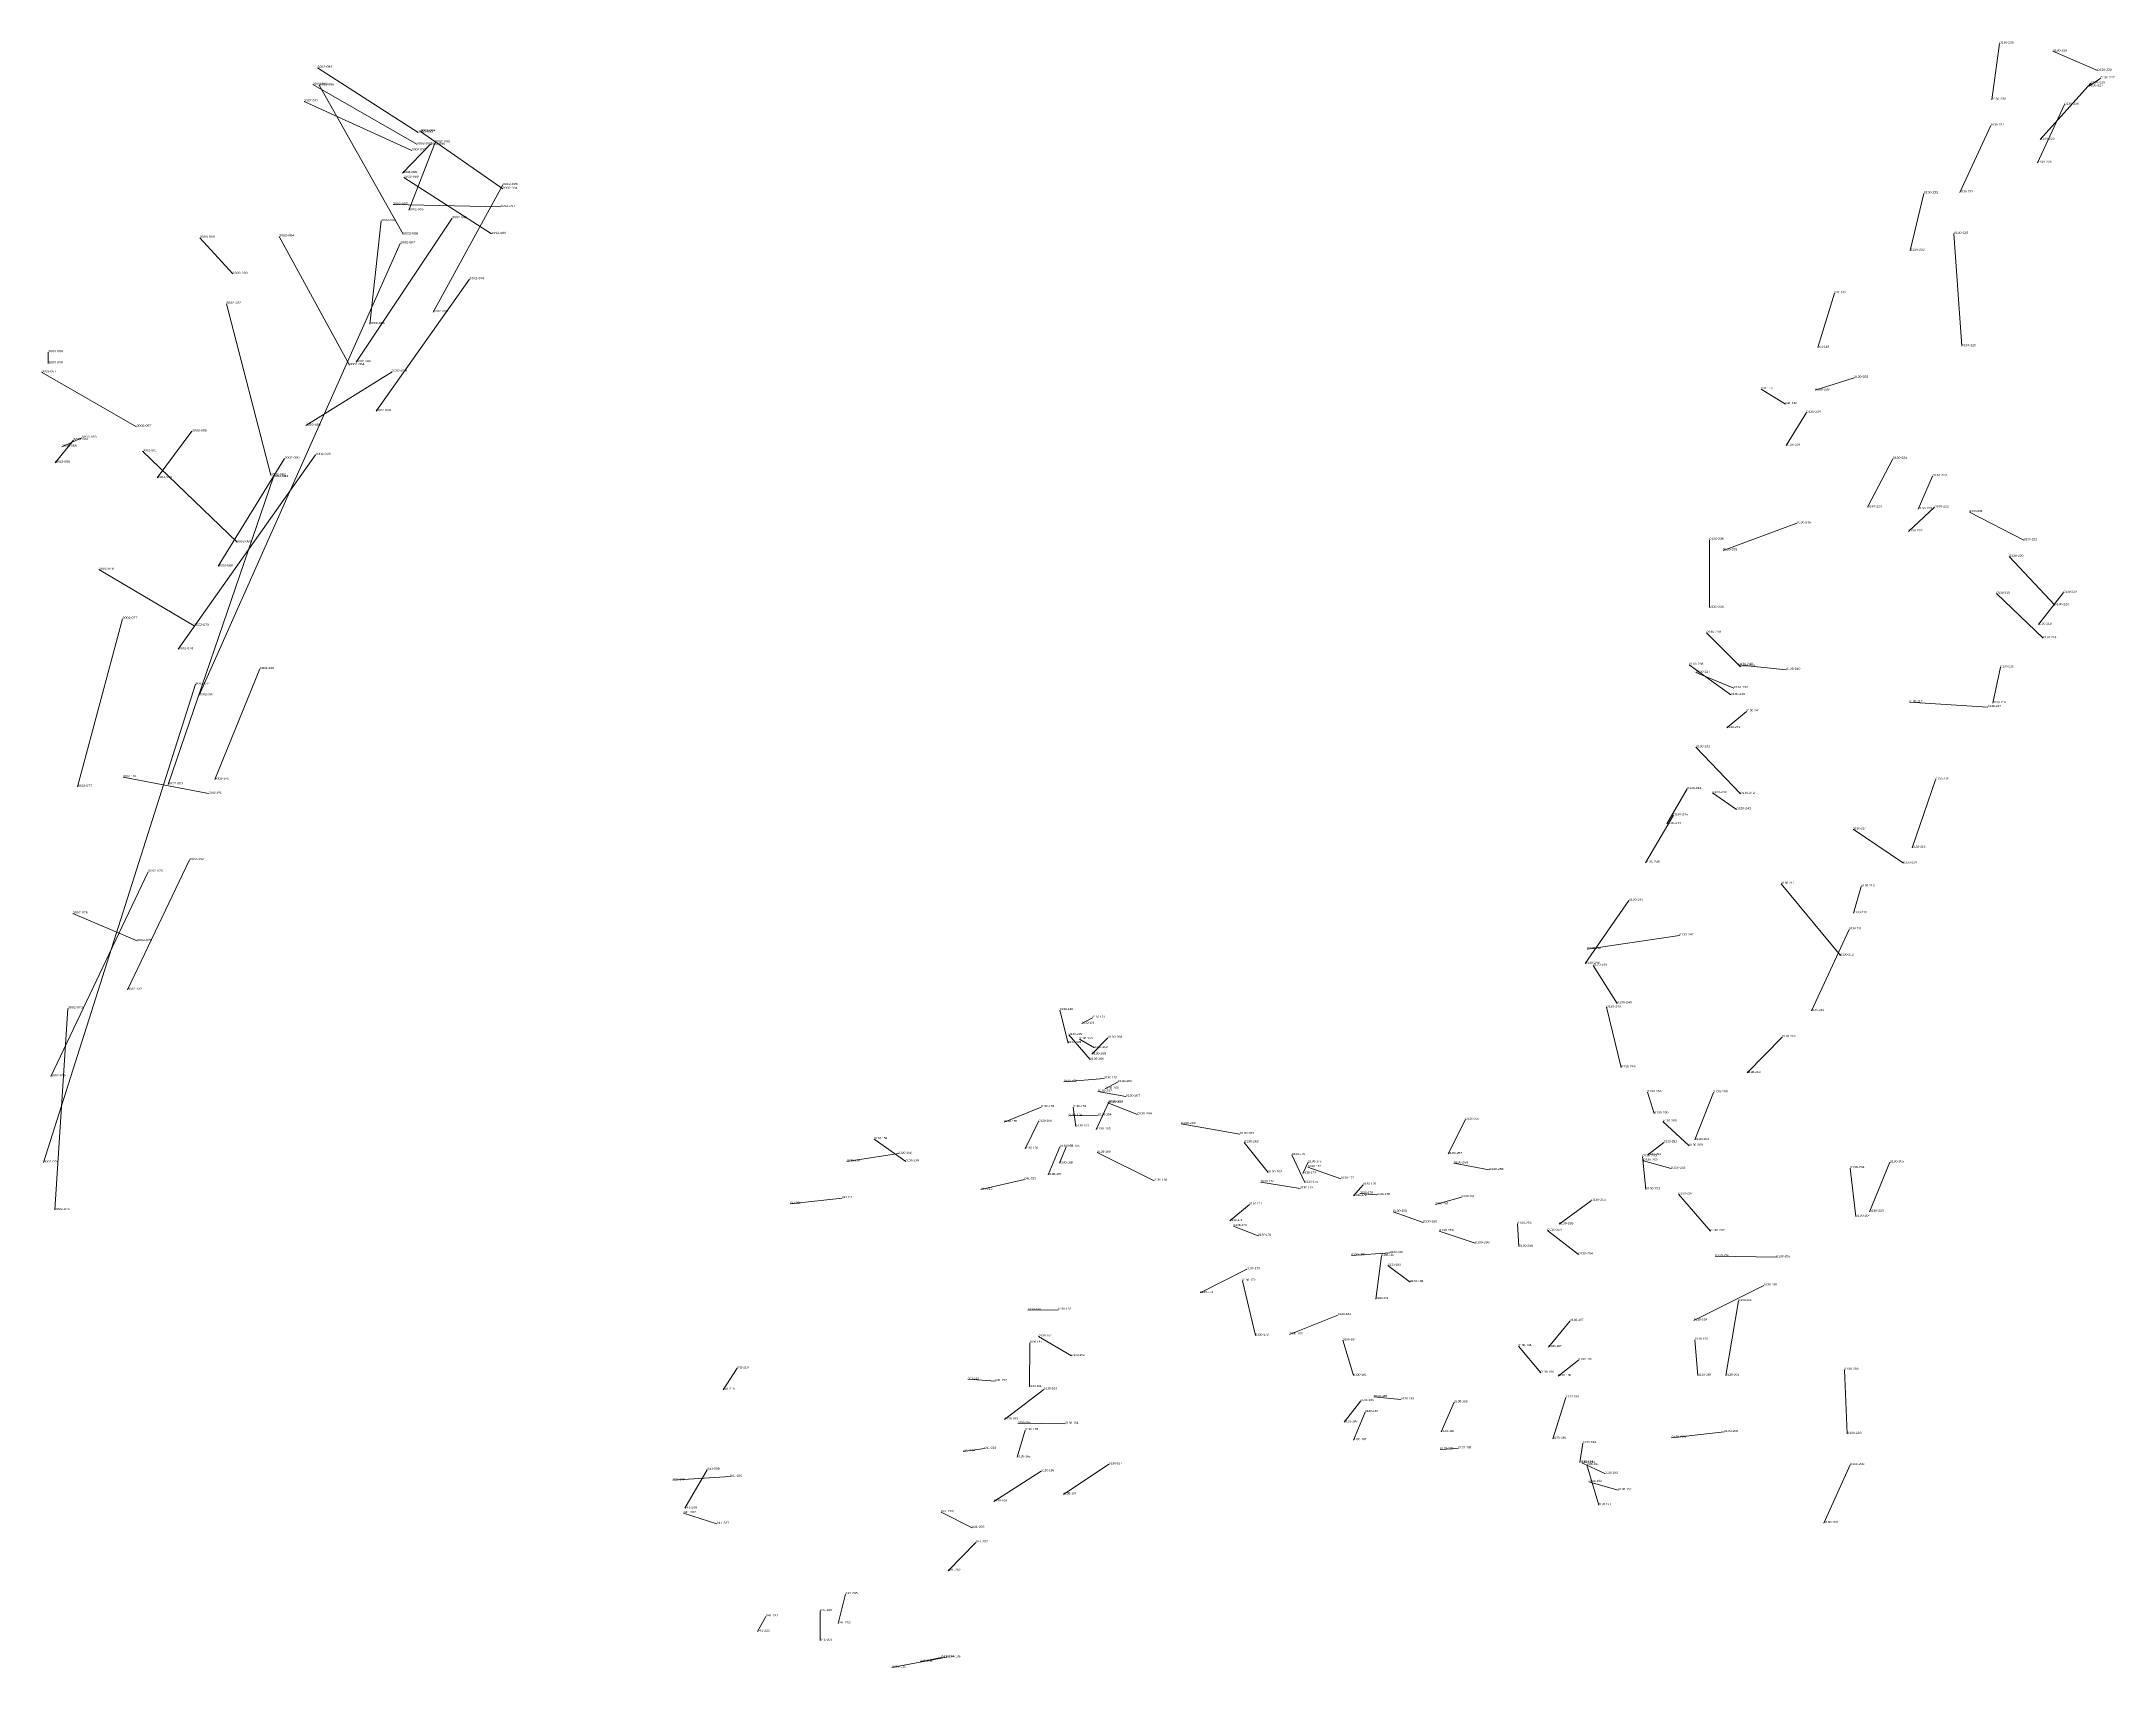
# Model space of a CAD drawing. Header units: metres. Extents: x 571156 to 607184, y 703608 to 727431.
# Drawn here: x 574947 to 577004, y 720374 to 721988 of the extents above; entities that cross this region are included whole.
import ezdxf

# ---------------------------------------------------------------- set-up
doc = ezdxf.new("R2010")
doc.units = ezdxf.units.M
doc.header["$LTSCALE"] = 0.8
doc.layers.add('60', color=7, linetype='Continuous', lineweight=13)
doc.layers.add('61', color=7, linetype='Continuous')

msp = doc.modelspace()

# ---------------------------------------------------------------- linework, layer by layer
at = {"layer": '60'}
for p, q in [((576889.98, 721985.5), (576882.27, 721929.65)), ((576987.22, 721958.54), (576942.93, 721977.79)), ((575319.32, 721885.47), (575216.14, 721944.74)), ((575320.65, 721897.33), (575220.66, 721961.46)), ((576980.48, 721946.02), (576930.41, 721890.18)), ((576978.55, 721943.13), (576990.11, 721950.84)), ((575314.44, 721879.36), (575207.55, 721928.03)), ((575305.7, 721796.11), (575222.46, 721944.06)), ((576927.53, 721867.07), (576954.48, 721924.84)), ((576850.5, 721837.71), (576881.31, 721904.14)), ((575305.12, 721856.97), (575332.69, 721885.11)), ((575337.36, 721887.33), (575311.46, 721820.06)), ((575323.07, 721898.31), (575404.52, 721841.29)), ((575306.34, 721852.42), (575393.23, 721796.56)), ((575404.63, 721845.12), (575335.4, 721718.86)), ((575402.24, 721823.36), (575295.65, 721825.7)), ((576814.88, 721836.74), (576801.4, 721779.94)), ((575258.99, 721669.27), (575354.38, 721812.15)), ((575272.62, 721707.06), (575283.9, 721809.44)), ((575302.81, 721787.16), (575103.2, 721338.7)), ((575136.61, 721756.9), (575104.1, 721792.69)), ((575252.52, 721666.27), (575182.71, 721794.08)), ((576852.43, 721685.1), (576844.73, 721796.79)), ((575371.45, 721751.59), (575278.93, 721620.6)), ((575174.32, 721556.93), (575130.3, 721727.22)), ((576709.54, 721683.64), (576726.01, 721737.71)), ((576709.54, 721683.64), (576726.01, 721737.71)), ((574953.46, 721667.98), (574953.49, 721679.16)), ((574946.78, 721659.24), (575041.21, 721605.18)), ((575294.73, 721659.74), (575209.18, 721606.21)), ((576677.62, 721627.58), (576653.44, 721642.43)), ((576677.62, 721627.58), (576653.44, 721642.43)), ((576707.05, 721641.3), (576745.56, 721653.81)), ((576698.38, 721619.15), (576678.16, 721586.42)), ((575096.11, 721600.59), (575061.73, 721554.37)), ((574960.45, 721569.45), (574978.48, 721591.86)), ((574986.79, 721594.15), (574967.06, 721585.32)), ((575140.87, 721490.49), (575047.18, 721580.85)), ((575082.57, 721384.34), (575218.85, 721577.23)), ((575176.98, 721555.28), (575072.48, 721250.15)), ((575122.12, 721466.61), (575188.13, 721573.62)), ((576784.07, 721573.42), (576759.04, 721525.28)), ((576809.1, 721523.35), (576823.54, 721556.09)), ((576825.47, 721525.28), (576799.47, 721501.21)), ((576860.13, 721520.47), (576914.05, 721492.54)), ((576602.1, 721493.03), (576602.1, 721425.63)), ((576615.58, 721482.44), (576688.75, 721509.39)), ((576944.86, 721428.04), (576899.6, 721476.18)), ((575098.29, 721407.67), (575003.81, 721463.39)), ((576933.3, 721395.3), (576887.09, 721439.59)), ((576928.49, 721408.78), (576953.52, 721440.55)), ((574982.43, 721247.85), (575027.3, 721414.6)), ((576632.91, 721366.9), (576599.21, 721400.6)), ((576623.28, 721338.98), (576581.88, 721368.83)), ((576630.98, 721368.83), (576678.16, 721364.01)), ((574948.81, 720874.92), (575099.58, 721349.54)), ((575118.74, 721254.99), (575163.49, 721364.69)), ((576588.62, 721361.12), (576626.17, 721345.72)), ((576883.24, 721330.79), (576890.94, 721366.42)), ((576878.42, 721326.94), (576800.44, 721331.76)), ((576638.69, 721322.61), (576619.43, 721306.24)), ((576588.62, 721286.99), (576632.91, 721240.77)), ((575112.71, 721241.08), (575027.86, 721257.35)), ((576559.74, 721210.93), (576579.96, 721245.59)), ((576803.32, 721187.34), (576826.43, 721254.73)), ((576604.99, 721241.74), (576629.06, 721225.37)), ((576566.48, 721219.59), (576538.56, 721172.41)), ((576794.66, 721171.93), (576744.59, 721205.63)), ((574956.19, 720960.35), (575052.6, 721163.42)), ((575093.64, 721175.24), (575032.21, 721046.3)), ((576732.08, 721080.23), (576673.35, 721151.47)), ((576752.78, 721148.83), (576745.08, 721122.35)), ((574977.96, 721122.11), (575041.76, 721094.75)), ((576478.86, 721072.28), (576522.19, 721134.87)), ((576703.19, 721025.35), (576740.74, 721106.22)), ((576480.79, 721086.73), (576572.25, 721100.2)), ((576486.56, 721070.36), (576510.63, 721032.81)), ((574960.14, 720827.85), (574973.09, 721027.89)), ((575957.51, 721026.19), (575965.69, 720993.45)), ((575979.17, 721012.71), (575989.76, 721018.49)), ((576514.49, 720969.26), (576500.04, 721028.96)), ((575987.35, 720976.97), (575966.17, 721001.52)), ((575989.28, 720982.26), (576005.17, 720998.63)), ((576674.31, 720999.35), (576639.65, 720963.73)), ((575976.76, 720997.31), (575991.69, 720988.64)), ((575961.36, 720954.94), (576001.31, 720958.31)), ((575995.06, 720945.19), (576022.98, 720940.38)), ((576002.28, 720948.08), (576015.27, 720954.82)), ((576540.48, 720944.71), (576547.22, 720923.53)), ((576587.66, 720897.3), (576605.95, 720944.47)), ((575938.73, 720929.91), (575902.15, 720914.99)), ((575966.17, 720921.24), (575995.54, 720921.73)), ((575970.5, 720929.91), (575973.39, 720910.65)), ((576006.13, 720934.6), (575993.61, 720907.65)), ((576005.17, 720934.12), (576034.53, 720922.57)), ((576342.63, 720883.33), (576359.96, 720917.51)), ((576581.88, 720891.52), (576555.89, 720915.59)), ((575804.42, 720875.99), (575773.13, 720898.14)), ((575936.33, 720915.47), (575922.85, 720888.51)), ((576136.11, 720903.07), (576077.86, 720913.18)), ((575797.2, 720883.7), (575746.17, 720875.99)), ((575957.51, 720890.44), (575945.95, 720862.51)), ((575957.03, 720874.07), (575963.77, 720890.44)), ((575994.57, 720884.66), (576050.9, 720856.74)), ((576164.03, 720865.04), (576140.44, 720894.89)), ((576200.61, 720854.93), (576187.62, 720882.37)), ((576198.69, 720864.08), (576203.98, 720875.15)), ((576535.67, 720880.93), (576539.04, 720848.19)), ((576536.63, 720876.59), (576564.07, 720868.89)), ((576540.96, 720882.37), (576556.85, 720894.89)), ((576760.96, 720826.05), (576781.18, 720875.15)), ((575922.42, 720858.15), (575879.14, 720848.02)), ((575922.42, 720858.15), (575879.14, 720848.02)), ((576195.8, 720849.16), (576156.81, 720855.41)), ((576203.5, 720870.34), (576236.24, 720858.78)), ((576348.4, 720874.19), (576383.55, 720867.45)), ((576747.48, 720821.23), (576741.71, 720869.37)), ((575689.92, 720834.02), (575741.48, 720839.52)), ((575689.92, 720834.02), (575741.48, 720839.52)), ((576126.24, 720816.9), (576145.49, 720833.27)), ((576248.75, 720841.69), (576258.38, 720852.77)), ((576255.01, 720844.1), (576271.86, 720842.66)), ((576330.11, 720833.27), (576356.11, 720840.49)), ((576452.87, 720813.53), (576485.12, 720837.12)), ((576571.29, 720843.38), (576603.06, 720806.79)), ((576318.07, 720815.46), (576288.23, 720826.05)), ((576411.47, 720814.01), (576412.91, 720791.39)), ((576129.85, 720811.85), (576154.16, 720802.22)), ((576333.96, 720806.79), (576369.58, 720794.76)), ((576441.31, 720807.27), (576472.12, 720783.68)), ((576284.86, 720785.13), (576246.83, 720782.72)), ((576276.67, 720782.24), (576270.9, 720739.4)), ((576282.93, 720772.61), (576305.08, 720756.25)), ((576668.53, 720780.8), (576607.88, 720781.76)), ((576142.85, 720769), (576096.63, 720745.41)), ((576138.51, 720757.45), (576151.51, 720703.05)), ((576586.7, 720718.21), (576656.02, 720752.88)), ((576618.47, 720663.34), (576630.98, 720737.47)), ((575925.73, 720728.2), (575955.58, 720728.69)), ((576233.35, 720723.51), (576185.21, 720704.25)), ((576442.28, 720691.74), (576463.94, 720717.73)), ((575927.66, 720695.95), (575927.18, 720652.14)), ((575936.33, 720702.21), (575969.06, 720682.95)), ((576238.16, 720698.48), (576248.75, 720663.34)), ((576434.57, 720666.22), (576412.43, 720692.7)), ((576587.66, 720698.96), (576590.55, 720663.34)), ((575623.29, 720649.33), (575637.14, 720670.68)), ((575623.29, 720649.33), (575637.14, 720670.68)), ((576451.9, 720662.85), (576472.12, 720678.74)), ((576738.82, 720605.57), (576735.93, 720669.11)), ((575893.65, 720657.96), (575865.98, 720659.72)), ((575893.65, 720657.96), (575865.98, 720659.72)), ((575902.63, 720619.89), (575941.62, 720649.74)), ((576255.97, 720638.3), (576239.61, 720617.12)), ((576268.97, 720642.15), (576295.93, 720639.75)), ((576335.89, 720607.49), (576348.88, 720636.86)), ((576446.61, 720600.75), (576459.61, 720641.67)), ((575922.85, 720609.3), (575915.14, 720582.34)), ((575915.63, 720616.04), (575962.8, 720615.56)), ((576260.31, 720627.23), (576248.75, 720599.31)), ((576616.54, 720607.49), (576564.55, 720601.72)), ((575882.75, 720590.89), (575861.61, 720588.06)), ((575882.75, 720590.89), (575861.61, 720588.06)), ((576334.92, 720590.16), (576352.74, 720591.13)), ((576473.57, 720577.16), (576476.45, 720596.42)), ((575585.16, 720531.76), (575607.54, 720569.99)), ((575585.16, 720531.76), (575607.54, 720569.99)), ((575892.04, 720538.53), (575938.73, 720568.38)), ((575960.88, 720545.51), (576006.13, 720575.36)), ((576475.49, 720576.68), (576498.12, 720566.09)), ((576480.31, 720574.76), (576492.34, 720534.8)), ((576741.71, 720574.76), (576715.71, 720516.99)), ((575573.49, 720559.57), (575630.2, 720563.07)), ((575573.49, 720559.57), (575630.2, 720563.07)), ((576482.23, 720557.91), (576511.6, 720549.73)), ((575584.03, 720526.93), (575616.94, 720516.29)), ((575584.03, 720526.93), (575616.94, 720516.29)), ((575870.3, 720512.41), (575839.6, 720527.92)), ((575870.3, 720512.41), (575839.6, 720527.92)), ((575874.01, 720497.84), (575846.6, 720469.61)), ((575874.01, 720497.84), (575846.6, 720469.61)), ((575744.55, 720446.53), (575737.37, 720417.41)), ((575744.55, 720446.53), (575737.37, 720417.41)), ((575665.7, 720424.34), (575657.39, 720409.37)), ((575665.7, 720424.34), (575657.39, 720409.37)), ((575719.65, 720400.41), (575719.52, 720429.79)), ((575719.65, 720400.41), (575719.52, 720429.79)), ((575844.83, 720383.85), (575790.57, 720373.65)), ((575839.9, 720383.71), (575818.66, 720379.38)), ((575839.9, 720383.71), (575818.66, 720379.38))]:
    msp.add_line(p, q, dxfattribs=at)

# ---------------------------------------------------------------- texts
for s, width, p in [('0130-228', 1.25, (576942.93, 721977.79)), ('3002-092', 1.3, (575216.14, 721944.74)), ('3002-093', 1.3, (575220.66, 721961.46)), ('3002-088', 1.3, (575222.46, 721944.06)), ('0130-227', 1.25, (576990.11, 721950.84)), ('3002-091', 1.2, (575207.55, 721928.03)), ('0130-230', 1.25, (576882.27, 721929.65)), ('0130-226', 1.25, (576954.48, 721924.84)), ('0130-231', 1.15, (576881.31, 721904.14)), ('3002-090', 1.3, (575332.69, 721885.11)), ('0130-229', 1.25, (576930.41, 721890.18)), ('3002-094', 1.3, (575404.52, 721841.29)), ('3002-097', 1.3, (575295.65, 721825.7)), ('3002-095', 1.3, (575311.46, 721820.06)), ('3002-086', 1.3, (575283.9, 721809.44)), ('3002-085', 1.3, (575354.38, 721812.15)), ('3003-060', 1.3, (575104.1, 721792.69)), ('3002-084', 1.3, (575182.71, 721794.08)), ('3002-089', 1.3, (575393.23, 721796.56)), ('0130-232', 1.25, (576801.4, 721779.94)), ('0130-225', 1.25, (576844.73, 721796.79)), ('041-145', 1.15, (576726.01, 721737.71)), ('041-145', 1.15, (576726.01, 721737.71)), ('3002-082', 1.3, (575130.3, 721727.22)), ('3002-096', 1.3, (575335.4, 721718.86)), ('3003-058', 1.3, (574953.49, 721679.16)), ('041-146', 1.15, (576653.44, 721642.43)), ('041-146', 1.15, (576653.44, 721642.43)), ('0130-233', 1.25, (576745.56, 721653.81)), ('3002-098', 1.3, (575278.93, 721620.6)), ('3003-057', 1.3, (575041.21, 721605.18)), ('3002-099', 1.3, (575209.18, 721606.21)), ('3003-056', 1.3, (574967.06, 721585.32)), ('3003-055', 1.3, (574978.48, 721591.86)), ('3002-081', 1.25, (575047.18, 721580.85)), ('3002-080', 1.3, (575188.13, 721573.62)), ('3002-078', 1.3, (575218.85, 721577.23)), ('0130-234', 1.25, (576678.16, 721586.42)), ('3003-059', 1.3, (575061.73, 721554.37)), ('0130-223', 1.25, (576823.54, 721556.09)), ('0130-224', 1.25, (576759.04, 721525.28)), ('0130-235', 1.25, (576688.75, 721509.39)), ('0130-222', 1.25, (576799.47, 721501.21)), ('0130-221', 1.15, (576914.05, 721492.54)), ('0130-220', 1.25, (576899.6, 721476.18)), ('3002-079', 1.3, (575003.81, 721463.39)), ('0130-218', 1.15, (576887.09, 721439.59)), ('0130-219', 1.15, (576953.52, 721440.55)), ('3002-077', 1.3, (575027.3, 721414.6)), ('0130-236', 1.25, (576602.1, 721425.63)), ('0130-239', 1.25, (576599.21, 721400.6)), ('0130-238', 1.25, (576581.88, 721368.83)), ('0130-216', 1.15, (576890.94, 721366.42)), ('3002-074', 1.3, (575099.58, 721349.54)), ('3002-100', 1.25, (575163.49, 721364.69)), ('0130-237', 1.25, (576626.17, 721345.72)), ('0130-240', 1.25, (576678.16, 721364.01)), ('3002-087', 1.3, (575103.2, 721338.7)), ('0130-217', 1.15, (576800.44, 721331.76)), ('0130-241', 1.15, (576619.43, 721306.24)), ('3002-101', 1.15, (575027.86, 721257.35)), ('3002-083', 1.3, (575072.48, 721250.15)), ('0130-244', 1.25, (576579.96, 721245.59)), ('0130-215', 1.15, (576826.43, 721254.73)), ('0130-243', 1.25, (576629.06, 721225.37)), ('0130-242', 1.25, (576632.91, 721240.77)), ('0130-214', 1.15, (576744.59, 721205.63)), ('3002-075', 1.3, (575052.6, 721163.42)), ('0130-245', 1.25, (576538.56, 721172.41)), ('0130-212', 1.15, (576673.35, 721151.47)), ('0130-246', 1.25, (576522.19, 721134.87)), ('0130-213', 1.15, (576745.08, 721122.35)), ('0130-247', 1.25, (576572.25, 721100.2)), ('0130-211', 1.1, (576740.74, 721106.22)), ('3002-076', 1.3, (575041.76, 721094.75)), ('3002-102', 1.25, (575032.21, 721046.3)), ('3002-073', 1.3, (574973.09, 721027.89)), ('0130-151', 1.1, (575989.76, 721018.49)), ('0130-249', 1.25, (576500.04, 721028.96)), ('0130-248', 1.25, (576510.63, 721032.81)), ('0130-269', 1.2, (575966.17, 721001.52)), ('0130-268', 1.25, (576005.17, 720998.63)), ('0130-149', 1.15, (575965.69, 720993.45)), ('0130-150', 1.15, (575991.69, 720988.64)), ('0130-152', 1.15, (576001.31, 720958.31)), ('0130-266', 1.2, (576015.27, 720954.82)), ('0130-210', 1.15, (576639.65, 720963.73)), ('0130-267', 1.25, (576022.98, 720940.38)), ('0130-208', 1.25, (576605.95, 720944.47)), ('0130-155', 1.15, (575902.15, 720914.99)), ('0130-154', 1.15, (575995.54, 720921.73)), ('0130-264', 1.25, (576034.53, 720922.57)), ('0130-257', 1.25, (576359.96, 720917.51)), ('0130-250', 1.25, (576547.22, 720923.53)), ('0130-209', 1.2, (576555.89, 720915.59)), ('0130-159', 1.15, (575773.13, 720898.14)), ('0130-153', 1.15, (575973.39, 720910.65)), ('0130-265', 1.25, (575993.61, 720907.65)), ('0130-263', 1.25, (576077.86, 720913.18)), ('0130-262', 1.25, (576140.44, 720894.89)), ('0130-251', 1.15, (576556.85, 720894.89)), ('0130-158', 1.15, (575746.17, 720875.99)), ('0130-156', 1.15, (575922.85, 720888.51)), ('0130-168', 1.15, (575963.77, 720890.44)), ('0130-175', 1.15, (576187.62, 720882.37)), ('0130-176', 1.15, (576203.98, 720875.15)), ('0130-205', 1.25, (576781.18, 720875.15)), ('0130-157', 1.15, (575945.95, 720862.51)), ('0130-169', 1.15, (576050.9, 720856.74)), ('0130-174', 1.15, (576156.81, 720855.41)), ('0130-177', 1.15, (576236.24, 720858.78)), ('0130-179', 1.15, (576258.38, 720852.77)), ('0130-258', 1.25, (576383.55, 720867.45)), ('0130-252', 1.25, (576564.07, 720868.89)), ('0130-204', 1.25, (576741.71, 720869.37)), ('041-211', 1.05, (575741.48, 720839.52)), ('041-211', 1.05, (575741.48, 720839.52)), ('041-213', 1.15, (575879.14, 720848.02)), ('041-213', 1.15, (575879.14, 720848.02)), ('0130-171', 1.1, (576145.49, 720833.27)), ('0130-178', 1.15, (576271.86, 720842.66)), ('0130-261', 1.15, (576356.11, 720840.49)), ('0130-255', 1.25, (576485.12, 720837.12)), ('0130-253', 1.25, (576539.04, 720848.19)), ('0130-260', 1.2, (576288.23, 720826.05)), ('0130-170', 1.15, (576154.16, 720802.22)), ('0130-259', 1.25, (576369.58, 720794.76)), ('0130-256', 1.25, (576412.91, 720791.39)), ('0130-207', 1.25, (576603.06, 720806.79)), ('0130-180', 1.15, (576246.83, 720782.72)), ('0130-254', 1.25, (576472.12, 720783.68)), ('0130-206', 1.2, (576607.88, 720781.76)), ('0130-182', 1.15, (576305.08, 720756.25)), ('0130-199', 1.15, (576656.02, 720752.88)), ('0130-160', 1.15, (575955.58, 720728.69)), ('0130-173', 1.15, (576096.63, 720745.41)), ('0130-181', 1.1, (576270.9, 720739.4)), ('0130-201', 1.15, (576630.98, 720737.47)), ('0130-197', 1.15, (576463.94, 720717.73)), ('0130-172', 1.15, (576151.51, 720703.05)), ('0130-183', 1.15, (576185.21, 720704.25)), ('0130-196', 1.15, (576412.43, 720692.7)), ('041-210', 1.15, (575637.14, 720670.68)), ('041-210', 1.15, (575637.14, 720670.68)), ('0130-162', 1.15, (575969.06, 720682.95)), ('0130-195', 1.15, (576472.12, 720678.74)), ('0130-203', 1.25, (576735.93, 720669.11)), ('041-212', 1.15, (575865.98, 720659.72)), ('041-212', 1.15, (575865.98, 720659.72)), ('0130-161', 1.05, (575927.18, 720652.14)), ('0130-163', 1.15, (575941.62, 720649.74)), ('0130-184', 1.15, (576248.75, 720663.34)), ('0130-198', 1.15, (576590.55, 720663.34)), ('0130-186', 1.15, (576295.93, 720639.75)), ('0130-188', 1.15, (576348.88, 720636.86)), ('0130-190', 1.15, (576459.61, 720641.67)), ('0130-164', 1.15, (575962.8, 720615.56)), ('0130-185', 1.15, (576239.61, 720617.12)), ('041-214', 1.15, (575861.61, 720588.06)), ('041-214', 1.15, (575861.61, 720588.06)), ('0130-187', 1.15, (576248.75, 720599.31)), ('0130-189', 1.15, (576352.74, 720591.13)), ('0130-194', 1.15, (576476.45, 720596.42)), ('0130-200', 1.25, (576564.55, 720601.72)), ('041-208', 1.25, (575607.54, 720569.99)), ('041-208', 1.25, (575607.54, 720569.99)), ('0130-165', 1.15, (575915.14, 720582.34)), ('0130-166', 1.15, (575938.73, 720568.38)), ('0130-167', 1.15, (576006.13, 720575.36)), ('0130-193', 1.15, (576498.12, 720566.09)), ('041-209', 1.2, (575630.2, 720563.07)), ('041-209', 1.2, (575630.2, 720563.07)), ('0130-192', 1.15, (576511.6, 720549.73)), ('041-203', 1.25, (575839.6, 720527.92)), ('041-203', 1.25, (575839.6, 720527.92)), ('0130-191', 1.05, (576492.34, 720534.8)), ('041-207', 1.25, (575616.94, 720516.29)), ('041-207', 1.25, (575616.94, 720516.29)), ('0130-202', 1.25, (576715.71, 720516.99)), ('041-202', 1.25, (575846.6, 720469.61)), ('041-202', 1.25, (575846.6, 720469.61)), ('041-206', 1.2, (575719.52, 720429.79)), ('041-206', 1.2, (575719.52, 720429.79)), ('041-222', 1.25, (575657.39, 720409.37)), ('041-222', 1.25, (575657.39, 720409.37)), ('041-205', 1.25, (575737.37, 720417.41)), ('041-205', 1.25, (575737.37, 720417.41)), ('041-204', 1.25, (575818.66, 720379.38)), ('041-204', 1.25, (575818.66, 720379.38)), ('0530-135', 1.25, (575790.57, 720373.65))]:
    msp.add_text(s, height=2, dxfattribs=dict(at, width=width)).set_placement(p)
at = {"layer": '61'}
for s, width, p in [('0130-230', 1.25, (576889.98, 721985.5)), ('0130-227', 1.25, (576978.55, 721943.13)), ('0130-229', 1.25, (576980.48, 721946.02)), ('0130-228', 1.25, (576987.22, 721958.54)), ('3002-092', 1.3, (575319.32, 721885.47)), ('3002-093', 1.3, (575320.65, 721897.33)), ('3002-094', 1.3, (575323.07, 721898.31)), ('3002-095', 1.3, (575337.36, 721887.33)), ('3002-091', 1.2, (575314.44, 721879.36)), ('0130-226', 1.25, (576927.53, 721867.07)), ('3002-090', 1.3, (575305.12, 721856.97)), ('3002-089', 1.3, (575306.34, 721852.42)), ('3002-096', 1.3, (575404.63, 721845.12)), ('3002-097', 1.3, (575402.24, 721823.36)), ('0130-232', 1.25, (576814.88, 721836.74)), ('0130-231', 1.15, (576850.5, 721837.71)), ('3002-087', 1.3, (575302.81, 721787.16)), ('3002-088', 1.3, (575305.7, 721796.11)), ('3003-060', 1.3, (575136.61, 721756.9)), ('3002-098', 1.3, (575371.45, 721751.59)), ('3002-086', 1.3, (575272.62, 721707.06)), ('041-145', 1.15, (576709.54, 721683.64)), ('041-145', 1.15, (576709.54, 721683.64)), ('0130-225', 1.25, (576852.43, 721685.1)), ('3003-057', 1.3, (574946.78, 721659.24)), ('3003-058', 1.3, (574953.46, 721667.98)), ('3002-084', 1.3, (575252.52, 721666.27)), ('3002-085', 1.3, (575258.99, 721669.27)), ('3002-099', 1.3, (575294.73, 721659.74)), ('0130-233', 1.25, (576707.05, 721641.3)), ('041-146', 1.15, (576677.62, 721627.58)), ('041-146', 1.15, (576677.62, 721627.58)), ('0130-234', 1.25, (576698.38, 721619.15)), ('3003-056', 1.3, (574986.79, 721594.15)), ('3003-059', 1.3, (575096.11, 721600.59)), ('0130-224', 1.25, (576784.07, 721573.42)), ('3003-055', 1.3, (574960.45, 721569.45)), ('3002-082', 1.3, (575174.32, 721556.93)), ('3002-083', 1.3, (575176.98, 721555.28)), ('0130-223', 1.25, (576809.1, 721523.35)), ('0130-222', 1.25, (576825.47, 721525.28)), ('0130-221', 1.15, (576860.13, 721520.47)), ('3002-081', 1.25, (575140.87, 721490.49)), ('0130-236', 1.25, (576602.1, 721493.03)), ('0130-235', 1.25, (576615.58, 721482.44)), ('3002-080', 1.3, (575122.12, 721466.61)), ('0130-220', 1.25, (576944.86, 721428.04)), ('3002-079', 1.3, (575098.29, 721407.67)), ('0130-219', 1.15, (576928.49, 721408.78)), ('0130-218', 1.15, (576933.3, 721395.3)), ('3002-078', 1.3, (575082.57, 721384.34)), ('0130-240', 1.25, (576630.98, 721368.83)), ('0130-239', 1.25, (576632.91, 721366.9)), ('0130-237', 1.25, (576588.62, 721361.12)), ('0130-238', 1.25, (576623.28, 721338.98)), ('0130-217', 1.15, (576878.42, 721326.94)), ('0130-216', 1.15, (576883.24, 721330.79)), ('0130-241', 1.15, (576638.69, 721322.61)), ('0130-242', 1.25, (576588.62, 721286.99)), ('3002-077', 1.3, (574982.43, 721247.85)), ('3002-100', 1.25, (575118.74, 721254.99)), ('3002-101', 1.15, (575112.71, 721241.08)), ('0130-243', 1.25, (576604.99, 721241.74)), ('0130-244', 1.25, (576559.74, 721210.93)), ('0130-245', 1.25, (576566.48, 721219.59)), ('0130-215', 1.15, (576803.32, 721187.34)), ('3002-102', 1.25, (575093.64, 721175.24)), ('0130-214', 1.15, (576794.66, 721171.93)), ('0130-213', 1.15, (576752.78, 721148.83)), ('3002-076', 1.3, (574977.96, 721122.11)), ('0130-247', 1.25, (576480.79, 721086.73)), ('0130-212', 1.15, (576732.08, 721080.23)), ('0130-246', 1.25, (576478.86, 721072.28)), ('0130-248', 1.25, (576486.56, 721070.36)), ('0130-149', 1.15, (575957.51, 721026.19)), ('0130-211', 1.1, (576703.19, 721025.35)), ('0130-150', 1.15, (575976.76, 720997.31)), ('0130-151', 1.1, (575979.17, 721012.71)), ('0130-210', 1.15, (576674.31, 720999.35)), ('0130-269', 1.2, (575987.35, 720976.97)), ('0130-268', 1.25, (575989.28, 720982.26)), ('3002-075', 1.3, (574956.19, 720960.35)), ('0130-152', 1.15, (575961.36, 720954.94)), ('0130-249', 1.25, (576514.49, 720969.26)), ('0130-267', 1.25, (575995.06, 720945.19)), ('0130-266', 1.2, (576002.28, 720948.08)), ('0130-264', 1.25, (576005.17, 720934.12)), ('0130-265', 1.25, (576006.13, 720934.6)), ('0130-250', 1.25, (576540.48, 720944.71)), ('0130-156', 1.15, (575936.33, 720915.47)), ('0130-155', 1.15, (575938.73, 720929.91)), ('0130-154', 1.15, (575966.17, 720921.24)), ('0130-153', 1.15, (575970.5, 720929.91)), ('0130-263', 1.25, (576136.11, 720903.07)), ('0130-208', 1.25, (576587.66, 720897.3)), ('3002-074', 1.3, (574948.81, 720874.92)), ('0130-158', 1.15, (575797.2, 720883.7)), ('0130-159', 1.15, (575804.42, 720875.99)), ('0130-168', 1.15, (575957.03, 720874.07)), ('0130-157', 1.15, (575957.51, 720890.44)), ('0130-169', 1.15, (575994.57, 720884.66)), ('0130-257', 1.25, (576342.63, 720883.33)), ('0130-258', 1.25, (576348.4, 720874.19)), ('0130-253', 1.25, (576535.67, 720880.93)), ('0130-252', 1.25, (576536.63, 720876.59)), ('0130-251', 1.15, (576540.96, 720882.37)), ('0130-209', 1.2, (576581.88, 720891.52)), ('041-213', 1.15, (575922.42, 720858.15)), ('041-213', 1.15, (575922.42, 720858.15)), ('0130-262', 1.25, (576164.03, 720865.04)), ('0130-176', 1.15, (576198.69, 720864.08)), ('0130-175', 1.15, (576200.61, 720854.93)), ('0130-177', 1.15, (576203.5, 720870.34)), ('041-211', 1.05, (575689.92, 720834.02)), ('041-211', 1.05, (575689.92, 720834.02)), ('0130-174', 1.15, (576195.8, 720849.16)), ('0130-179', 1.15, (576248.75, 720841.69)), ('0130-178', 1.15, (576255.01, 720844.1)), ('0130-261', 1.15, (576330.11, 720833.27)), ('0130-207', 1.25, (576571.29, 720843.38)), ('3002-073', 1.3, (574960.14, 720827.85)), ('0130-171', 1.1, (576126.24, 720816.9)), ('0130-170', 1.15, (576129.85, 720811.85)), ('0130-260', 1.2, (576318.07, 720815.46)), ('0130-256', 1.25, (576411.47, 720814.01)), ('0130-255', 1.25, (576452.87, 720813.53)), ('0130-204', 1.25, (576747.48, 720821.23)), ('0130-205', 1.25, (576760.96, 720826.05)), ('0130-259', 1.25, (576333.96, 720806.79)), ('0130-254', 1.25, (576441.31, 720807.27)), ('0130-181', 1.1, (576276.67, 720782.24)), ('0130-182', 1.15, (576282.93, 720772.61)), ('0130-180', 1.15, (576284.86, 720785.13)), ('0130-206', 1.2, (576668.53, 720780.8)), ('0130-172', 1.15, (576138.51, 720757.45)), ('0130-173', 1.15, (576142.85, 720769)), ('0130-160', 1.15, (575925.73, 720728.2)), ('0130-183', 1.15, (576233.35, 720723.51)), ('0130-199', 1.15, (576586.7, 720718.21)), ('0130-161', 1.05, (575927.66, 720695.95)), ('0130-162', 1.15, (575936.33, 720702.21)), ('0130-184', 1.15, (576238.16, 720698.48)), ('0130-197', 1.15, (576442.28, 720691.74)), ('0130-198', 1.15, (576587.66, 720698.96)), ('041-210', 1.15, (575623.29, 720649.33)), ('041-210', 1.15, (575623.29, 720649.33)), ('041-212', 1.15, (575893.65, 720657.96)), ('041-212', 1.15, (575893.65, 720657.96)), ('0130-196', 1.15, (576434.57, 720666.22)), ('0130-195', 1.15, (576451.9, 720662.85)), ('0130-201', 1.15, (576618.47, 720663.34)), ('0130-185', 1.15, (576255.97, 720638.3)), ('0130-187', 1.15, (576260.31, 720627.23)), ('0130-186', 1.15, (576268.97, 720642.15)), ('0130-163', 1.15, (575902.63, 720619.89)), ('0130-164', 1.15, (575915.63, 720616.04)), ('0130-165', 1.15, (575922.85, 720609.3)), ('0130-188', 1.15, (576335.89, 720607.49)), ('0130-200', 1.25, (576616.54, 720607.49)), ('0130-203', 1.25, (576738.82, 720605.57)), ('041-214', 1.15, (575882.75, 720590.89)), ('041-214', 1.15, (575882.75, 720590.89)), ('0130-189', 1.15, (576334.92, 720590.16)), ('0130-190', 1.15, (576446.61, 720600.75)), ('0130-194', 1.15, (576473.57, 720577.16)), ('0130-193', 1.15, (576475.49, 720576.68)), ('0130-191', 1.05, (576480.31, 720574.76)), ('0130-202', 1.25, (576741.71, 720574.76)), ('041-209', 1.2, (575573.49, 720559.57)), ('041-209', 1.2, (575573.49, 720559.57)), ('0130-167', 1.15, (575960.88, 720545.51)), ('0130-192', 1.15, (576482.23, 720557.91)), ('041-207', 1.25, (575584.03, 720526.93)), ('041-207', 1.25, (575584.03, 720526.93)), ('041-208', 1.25, (575585.16, 720531.76)), ('041-208', 1.25, (575585.16, 720531.76)), ('0130-166', 1.15, (575892.04, 720538.53)), ('041-203', 1.25, (575870.3, 720512.41)), ('041-203', 1.25, (575870.3, 720512.41)), ('041-202', 1.25, (575874.01, 720497.84)), ('041-202', 1.25, (575874.01, 720497.84)), ('041-205', 1.25, (575744.55, 720446.53)), ('041-205', 1.25, (575744.55, 720446.53)), ('041-222', 1.25, (575665.7, 720424.34)), ('041-222', 1.25, (575665.7, 720424.34)), ('041-206', 1.2, (575719.65, 720400.41)), ('041-206', 1.2, (575719.65, 720400.41)), ('041-204', 1.25, (575839.9, 720383.71)), ('041-204', 1.25, (575839.9, 720383.71)), ('0530-135', 1.25, (575844.83, 720383.85))]:
    msp.add_text(s, height=2, dxfattribs=dict(at, width=width)).set_placement(p)

doc.saveas('drawing.dxf')
